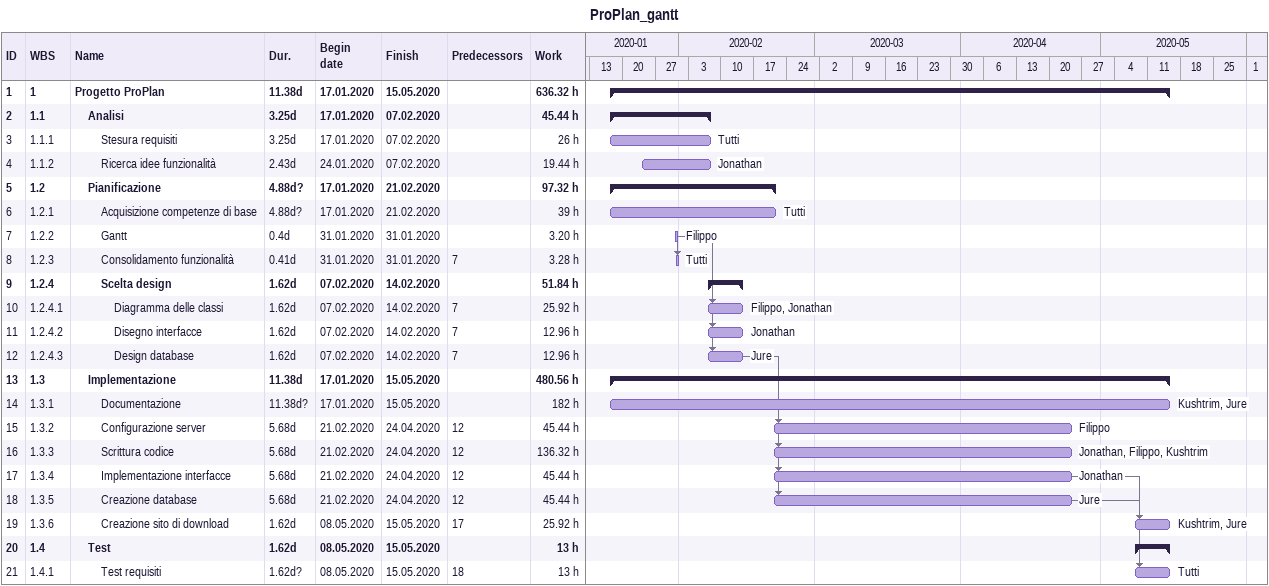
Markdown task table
ProPlan_gantt

| ID | WBS | Task | Duration | Start | Finish | Predecessors | Resources | Work (h) |
|---|---|---|---|---|---|---|---|---|
| 1 | 1 | **Progetto ProPlan** | 11.38d | 2020-01-17 | 2020-05-15 |  |  | 636.32 |
| 2 | 1.1 | **Analisi** | 3.25d | 2020-01-17 | 2020-02-07 |  |  | 45.44 |
| 3 | 1.1.1 | Stesura requisiti | 3.25d | 2020-01-17 | 2020-02-07 |  | Tutti | 26 |
| 4 | 1.1.2 | Ricerca idee funzionalità | 2.43d | 2020-01-24 | 2020-02-07 |  | Jonathan | 19.44 |
| 5 | 1.2 | **Pianificazione** | 4.88d? | 2020-01-17 | 2020-02-21 |  |  | 97.32 |
| 6 | 1.2.1 | Acquisizione competenze di base | 4.88d? | 2020-01-17 | 2020-02-21 |  | Tutti | 39 |
| 7 | 1.2.2 | Gantt | 0.4d | 2020-01-31 | 2020-01-31 |  | Filippo | 3.20 |
| 8 | 1.2.3 | Consolidamento funzionalità | 0.41d | 2020-01-31 | 2020-01-31 | 7 | Tutti | 3.28 |
| 9 | 1.2.4 | **Scelta design** | 1.62d | 2020-02-07 | 2020-02-14 |  |  | 51.84 |
| 10 | 1.2.4.1 | Diagramma delle classi | 1.62d | 2020-02-07 | 2020-02-14 | 7 | Filippo, Jonathan | 25.92 |
| 11 | 1.2.4.2 | Disegno interfacce | 1.62d | 2020-02-07 | 2020-02-14 | 7 | Jonathan | 12.96 |
| 12 | 1.2.4.3 | Design database | 1.62d | 2020-02-07 | 2020-02-14 | 7 | Jure | 12.96 |
| 13 | 1.3 | **Implementazione** | 11.38d | 2020-01-17 | 2020-05-15 |  |  | 480.56 |
| 14 | 1.3.1 | Documentazione | 11.38d? | 2020-01-17 | 2020-05-15 |  | Kushtrim, Jure | 182 |
| 15 | 1.3.2 | Configurazione server | 5.68d | 2020-02-21 | 2020-04-24 | 12 | Filippo | 45.44 |
| 16 | 1.3.3 | Scrittura codice | 5.68d | 2020-02-21 | 2020-04-24 | 12 | Jonathan, Filippo, Kushtrim | 136.32 |
| 17 | 1.3.4 | Implementazione interfacce | 5.68d | 2020-02-21 | 2020-04-24 | 12 | Jonathan | 45.44 |
| 18 | 1.3.5 | Creazione database | 5.68d | 2020-02-21 | 2020-04-24 | 12 | Jure | 45.44 |
| 19 | 1.3.6 | Creazione sito di download | 1.62d | 2020-05-08 | 2020-05-15 | 17 | Kushtrim, Jure | 25.92 |
| 20 | 1.4 | **Test** | 1.62d | 2020-05-08 | 2020-05-15 |  |  | 13 |
| 21 | 1.4.1 | Test requisiti | 1.62d? | 2020-05-08 | 2020-05-15 | 18 | Tutti | 13 |
